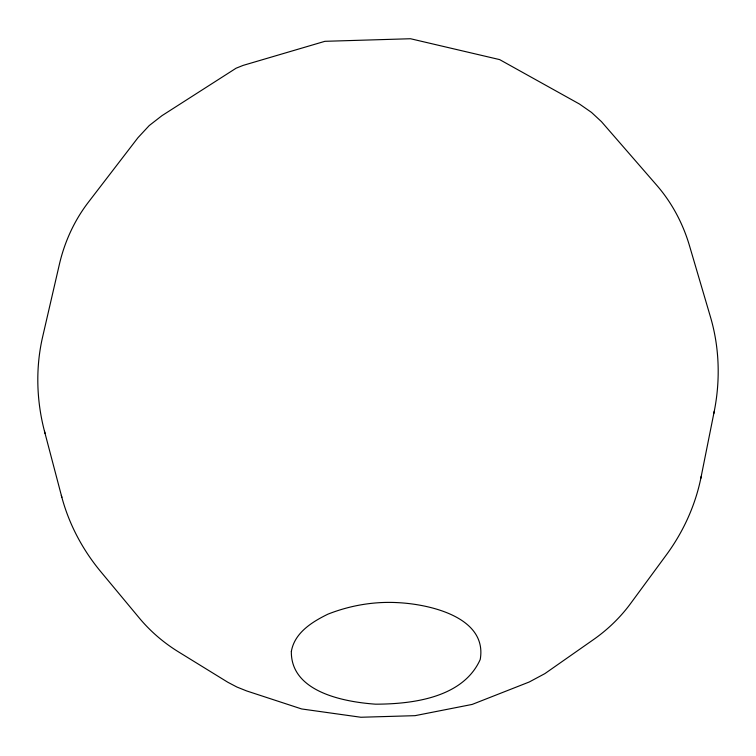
<?xml version="1.0" encoding="UTF-8"?>
<svg xmlns="http://www.w3.org/2000/svg" width="756" height="756" viewBox="0 0 756 756"><rect width="100%" height="100%" fill="white"/><g stroke="black" fill="none" stroke-linecap="round" stroke-linejoin="round"><path stroke-width="1.13" d="M700.821 478.34L714.231 411.396C720.449 380.155 719.476 347.363 710.404 316.764L689.548 245.936C683.037 223.691 671.942 202.731 656.709 185.229L601.445 121.64L591.523 112.427L579.493 104.044L499.631 59.601L410.508 38.736L324.919 41.315L243.158 65.385L236.127 68.191L161.964 115.668L149.244 125.553L137.951 137.715L88.49 202.098C74.324 220.469 64.496 242.052 59.318 264.638L42.695 336.581C35.456 367.671 36.43 400.453 44.491 431.279L61.85 497.297C69.221 524.692 82.905 550.255 101.049 572.008L139.302 618.021C150.444 631.43 163.872 642.902 178.728 652.022L227.83 682.262L236.93 687.043L246.645 690.937L301.663 708.958L360.886 717.255L415.025 715.667L472.169 704.422L529.219 682.006L544.878 673.624L593.318 639.718C607.607 629.739 620.326 617.491 630.655 603.439L666.112 555.235C683.339 531.912 695.652 504.866 701.218 476.375M713.796 413.551L714.231 411.396M44.491 431.279L45.048 433.396M61.331 495.369L61.85 497.297M291.344 651.492C290.786 692.061 344.046 701.927 375.505 704.176C412.719 704.11 463.097 697.741 480.221 659.506C487.658 617.161 429.521 604.224 398.043 602.655C374.192 601.275 350.16 605.395 327.962 614.146C312.266 621.782 294.49 632.772 291.344 651.492"/></g></svg>
